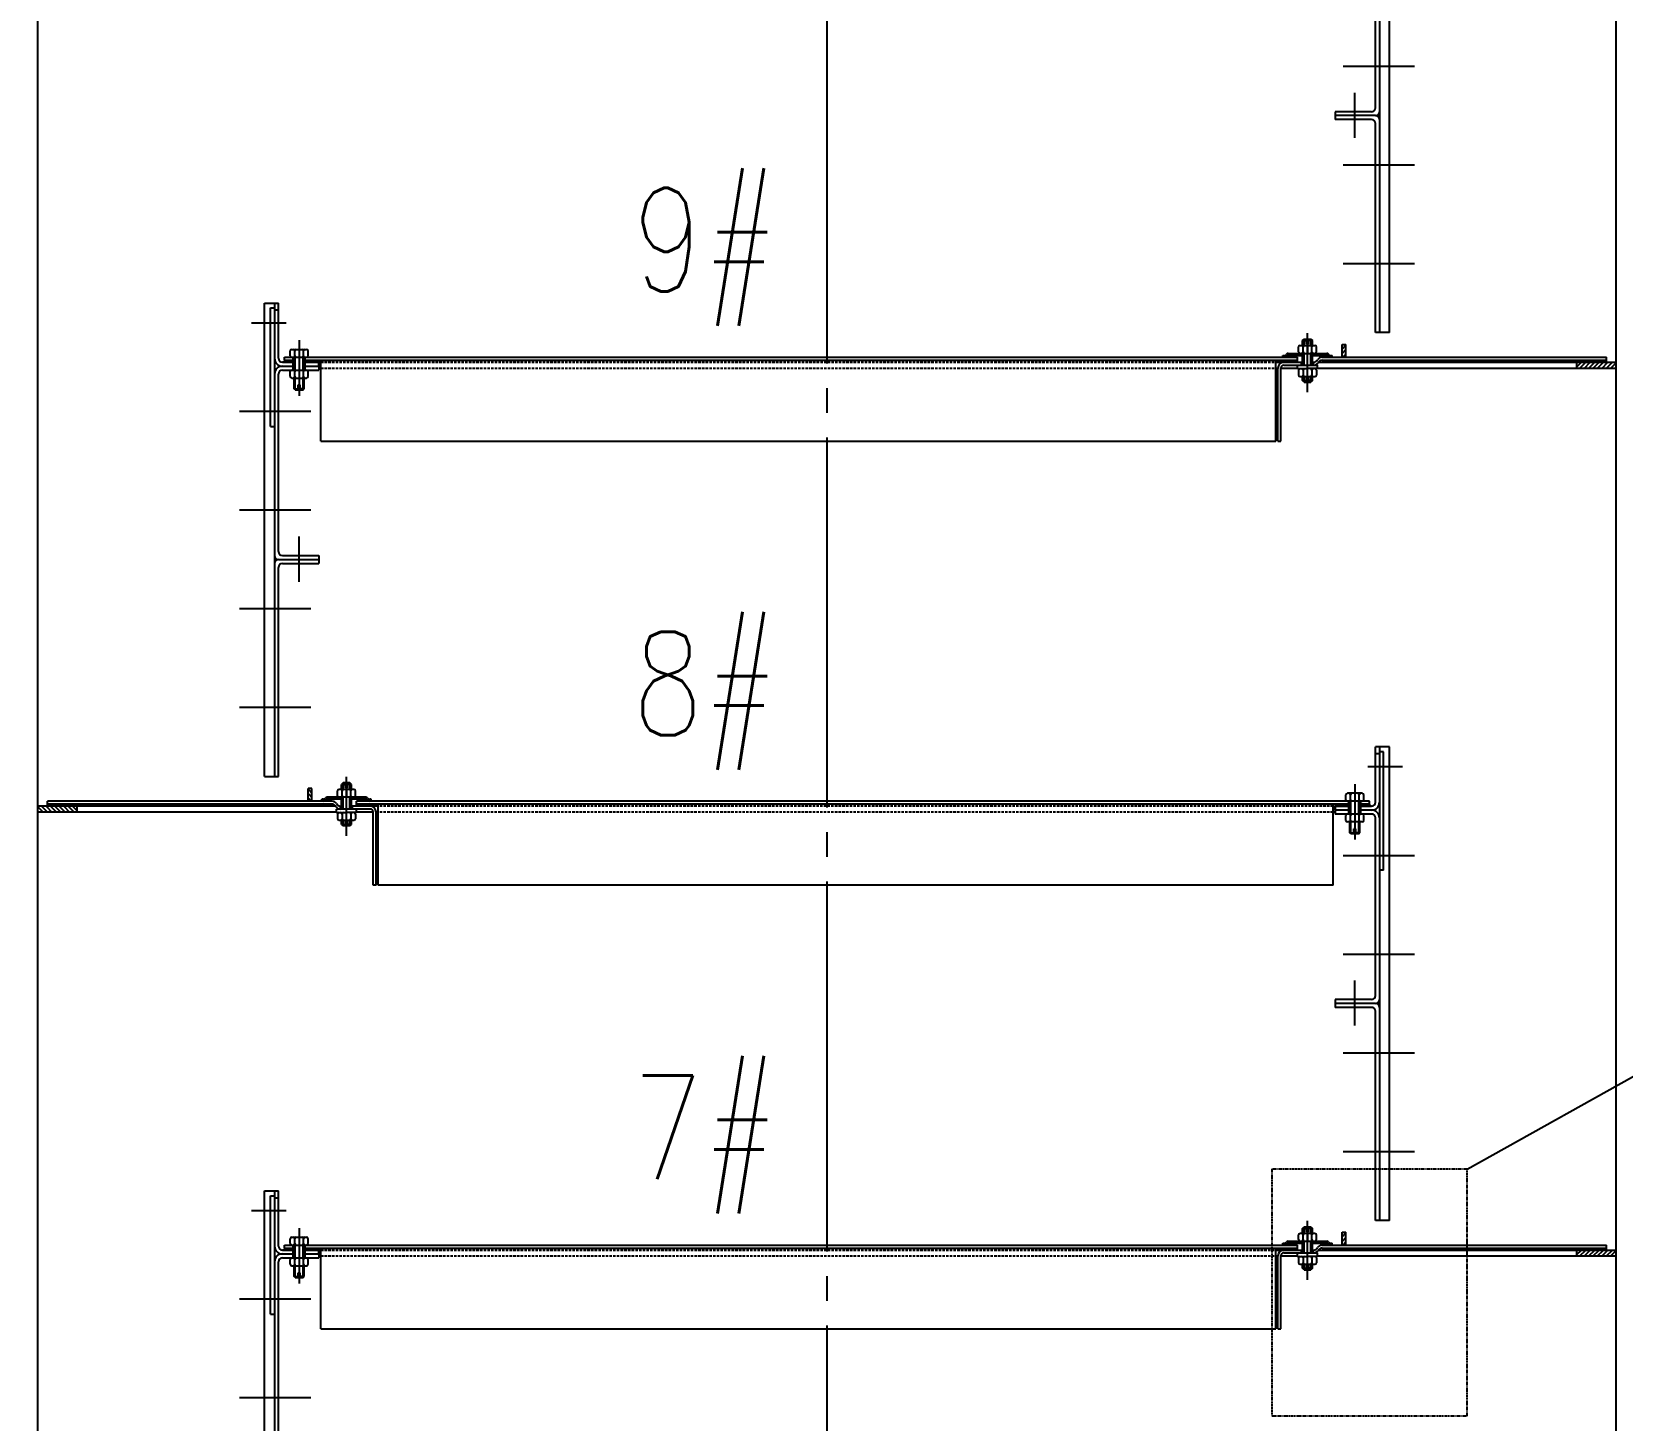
# Model space of a CAD drawing. Extents: x 16825 to 205982, y -10874 to 68273.
# Drawn here: x 164144 to 165756, y 39729 to 41136 of the extents above; entities that cross this region are included whole.
import ezdxf

# ---------------------------------------------------------------- set-up
doc = ezdxf.new("R2010")
doc.units = 0
doc.header["$LTSCALE"] = 5
doc.header["$MEASUREMENT"] = 0
for name, pattern in [('CENTER', [18, 15, -1, 1, -1]), ('DASHED', [0.75, 0.5, -0.25]), ('PHANTOM2', [1.25, 0.625, -0.125, 0.125, -0.125, 0.125, -0.125])]:
    doc.linetypes.add(name, pattern=pattern)
doc.layers.get('DEFPOINTS').update_dxf_attribs({"linetype": 'CONTINUOUS'})
for name, color, linetype in [('CEN', 6, 'CENTER'), ('DIM', 1, 'CONTINUOUS'), ('DIV', 5, 'PHANTOM2'), ('HAT', 8, 'CONTINUOUS'), ('HID', 5, 'DASHED'), ('THIN', 1, 'CONTINUOUS'), ('THINK', 2, 'CONTINUOUS'), ('THK', 2, 'CONTINUOUS'), ('THN', 4, 'CONTINUOUS')]:
    doc.layers.add(name, color=color, linetype=linetype)
doc.styles.get("Standard").update_dxf_attribs({"font": 'simplex', "width": 0.75, "bigfont": 'hzdx'})
doc.dimstyles.new('DIM3', dxfattribs={"dimscale": 0, "dimtxt": 3, "dimasz": 3, "dimexe": 1, "dimexo": 0, "dimgap": 1.5, "dimtad": 1, "dimdec": 4, "dimdsep": 46, "dimtxsty": 'Standard', "dimcen": 3, "dimclrd": 1, "dimclrt": 3, "dimadec": 0, "dimazin": 0, "dimtfac": 0.75, "dimtdec": 4, "dimtix": 1, "dimtmove": 0, "dimatfit": 0, "dimfxl": 0, "dimtolj": 1, "dimtzin": 0, "dimarcsym": 0})
pattern_1 = [(45, (164503.711, 37814.4804), (-2.245064, 2.245064), [])]
pattern_2 = [(135, (165397.0422, 38264.4804), (2.245064, 2.245064), [])]
pattern_3 = [(45, (164503.711, 38714.4804), (-2.245064, 2.245064), [])]

# ---------------------------------------------------------------- blocks, each defined once
blk = doc.blocks.new('*D91')
at = {"layer": 'DEFPOINTS', "color": 0}
for p in [(163106.3, 42156.4), (164262.8, 42156.4), (163690.8, 37206.4)]:
    blk.add_point(p, dxfattribs=at)
at = {"layer": 'DIM', "lineweight": -2}
for p, q in [((164262.8, 42156.4), (163074.3, 42156.4)), ((163690.8, 37206.4), (163074.3, 37206.4))]:
    blk.add_line(p, q, dxfattribs=at)
at = {"layer": 'DIM', "color": 1, "lineweight": -2}
blk.add_line((163106.3, 37302.4), (163106.3, 42060.4), dxfattribs=at)
at = {"layer": 'DIM', "color": 1}
for points in [[(163090.3, 42060.4), (163122.3, 42060.4), (163106.3, 42156.4)], [(163090.3, 37302.4), (163122.3, 37302.4), (163106.3, 37206.4)]]:
    blk.add_solid(points, dxfattribs=at)
at = {"layer": 'DIM', "color": 3, "insert": (163010.3, 39681.4), "char_height": 96, "attachment_point": 5, "rotation": 90}
blk.add_mtext('\\A1;11X450=4950', dxfattribs=at)

msp = doc.modelspace()

# ---------------------------------------------------------------- hatches: boundary and pattern name
at = {"layer": 'HAT'}
h = msp.add_hatch(dxfattribs=at)
h.set_pattern_fill('ANSI31', color=256, style=0)
h.set_pattern_definition(pattern_3)
h.paths.add_polyline_path([(165476.377, 40819.373), (165472.377, 40819.373), (165472.377, 40806.373), (165476.377, 40806.373)])
h = msp.add_hatch(dxfattribs=at)
h.set_pattern_fill('ANSI31', color=256, scale=0.5, style=0)
h.set_pattern_definition([(45, (164504.711, 39429.4574), (-1.122532, 1.122532), [])])
h.paths.add_polyline_path([(165431.377, 40808.373), (165431.377, 40810.373), (165417.877, 40810.373, 0.23606798), (165415.877, 40809.373, -0.23606798), (165413.877, 40808.373), (165412.377, 40808.373), (165412.377, 40806.373), (165413.877, 40806.373, 0.23606798), (165415.877, 40807.373, -0.23606798), (165417.877, 40808.373)])
h.paths.add_polyline_path([(165443.377, 40810.373), (165443.377, 40808.373), (165456.877, 40808.373, -0.23606798), (165458.877, 40807.373, 0.23606798), (165460.877, 40806.373), (165462.377, 40806.373), (165462.377, 40808.373), (165460.877, 40808.373, -0.23606798), (165458.877, 40809.373, 0.23606798), (165456.877, 40810.373)])
h = msp.add_hatch(dxfattribs=at)
h.set_pattern_fill('ANSI31', color=256, style=0)
h.set_pattern_definition(pattern_3)
h.paths.add_polyline_path([(165710.377, 40801.373), (165710.377, 40795.373), (165750.377, 40795.373), (165750.377, 40801.373)])
h = msp.add_hatch(dxfattribs=at)
h.set_pattern_fill('ANSI31', color=256, style=0)
h.set_pattern_definition(pattern_2)
h.paths.add_polyline_path([(164424.377, 40369.373), (164428.377, 40369.373), (164428.377, 40356.373), (164424.377, 40356.373)])
h = msp.add_hatch(dxfattribs=at)
h.set_pattern_fill('ANSI31', color=256, style=0)
h.set_pattern_definition(pattern_2)
h.paths.add_polyline_path([(164190.377, 40351.373), (164190.377, 40345.373), (164150.377, 40345.373), (164150.377, 40351.373)])
h = msp.add_hatch(dxfattribs=at)
h.set_pattern_fill('ANSI31', color=256, scale=0.5, style=0)
h.set_pattern_definition([(135, (165396.0422, 38979.4574), (1.122532, 1.122532), [])])
h.paths.add_polyline_path([(164469.377, 40358.373), (164469.377, 40360.373), (164482.877, 40360.373, -0.23606798), (164484.877, 40359.373, 0.23606798), (164486.877, 40358.373), (164488.377, 40358.373), (164488.377, 40356.373), (164486.877, 40356.373, -0.23606798), (164484.877, 40357.373, 0.23606798), (164482.877, 40358.373)])
h.paths.add_polyline_path([(164457.377, 40360.373), (164457.377, 40358.373), (164443.877, 40358.373, 0.23606798), (164441.877, 40357.373, -0.23606798), (164439.877, 40356.373), (164438.377, 40356.373), (164438.377, 40358.373), (164439.877, 40358.373, 0.23606798), (164441.877, 40359.373, -0.23606798), (164443.877, 40360.373)])
h = msp.add_hatch(dxfattribs=at)
h.set_pattern_fill('ANSI31', color=256, style=0)
h.set_pattern_definition(pattern_1)
h.paths.add_polyline_path([(165476.377, 39919.373), (165472.377, 39919.373), (165472.377, 39906.373), (165476.377, 39906.373)])
h = msp.add_hatch(dxfattribs=at)
h.set_pattern_fill('ANSI31', color=256, scale=0.5, style=0)
h.set_pattern_definition([(45, (164504.711, 38529.4574), (-1.122532, 1.122532), [])])
h.paths.add_polyline_path([(165431.377, 39908.373), (165431.377, 39910.373), (165417.877, 39910.373, 0.23606798), (165415.877, 39909.373, -0.23606798), (165413.877, 39908.373), (165412.377, 39908.373), (165412.377, 39906.373), (165413.877, 39906.373, 0.23606798), (165415.877, 39907.373, -0.23606798), (165417.877, 39908.373)])
h.paths.add_polyline_path([(165443.377, 39910.373), (165443.377, 39908.373), (165456.877, 39908.373, -0.23606798), (165458.877, 39907.373, 0.23606798), (165460.877, 39906.373), (165462.377, 39906.373), (165462.377, 39908.373), (165460.877, 39908.373, -0.23606798), (165458.877, 39909.373, 0.23606798), (165456.877, 39910.373)])
h = msp.add_hatch(dxfattribs=at)
h.set_pattern_fill('ANSI31', color=256, style=0)
h.set_pattern_definition(pattern_1)
h.paths.add_polyline_path([(165710.377, 39901.373), (165710.377, 39895.373), (165750.377, 39895.373), (165750.377, 39901.373)])

# ---------------------------------------------------------------- linework, layer by layer
at = {"layer": 'CEN', "ltscale": 5}
msp.add_line((164950.377, 28649.949), (164950.377, 65759.35), dxfattribs=at)
at = {"layer": 'CEN'}
for p, q in [((165473.433, 41101.373), (165545.744, 41101.373)), ((165485.377, 41028.868), (165485.377, 41074.584)), ((165473.433, 41001.373), (165545.744, 41001.373)), ((165473.433, 40901.373), (165545.744, 40901.373)), ((164367.078, 40841.373), (164402.123, 40841.373)), ((164415.377, 40823.632), (164415.377, 40767.398)), ((165437.377, 40771.182), (165437.377, 40830.95)), ((164427.32, 40751.373), (164355.01, 40751.373)), ((164427.32, 40651.373), (164355.01, 40651.373)), ((164415.377, 40578.868), (164415.377, 40624.584)), ((164427.32, 40551.373), (164355.01, 40551.373)), ((164427.32, 40451.373), (164355.01, 40451.373)), ((164463.377, 40321.182), (164463.377, 40380.95)), ((165533.676, 40391.373), (165498.63, 40391.373)), ((165485.377, 40373.632), (165485.377, 40317.398)), ((165473.433, 40301.373), (165545.744, 40301.373)), ((165473.433, 40201.373), (165545.744, 40201.373)), ((165485.377, 40128.868), (165485.377, 40174.584)), ((165473.433, 40101.373), (165545.744, 40101.373)), ((165473.433, 40001.373), (165545.744, 40001.373)), ((164367.078, 39941.373), (164402.123, 39941.373)), ((165437.377, 39871.182), (165437.377, 39930.95)), ((164415.377, 39923.632), (164415.377, 39867.398)), ((164427.32, 39851.373), (164355.01, 39851.373)), ((164427.32, 39751.373), (164355.01, 39751.373))]:
    msp.add_line(p, q, dxfattribs=at)
at = {"layer": 'DIV'}
msp.add_lwpolyline([(165401.343, 39733.096), (165599.187, 39733.096), (165599.187, 39983.397), (165401.343, 39983.397)], close=True, dxfattribs=at)
at = {"layer": 'HID'}
for p, q in [((164437.377, 40801.373), (165404.377, 40801.373)), ((164437.377, 40795.373), (165404.377, 40795.373)), ((165463.377, 40351.373), (164496.377, 40351.373)), ((165463.377, 40345.373), (164496.377, 40345.373)), ((164437.377, 39901.373), (165404.377, 39901.373)), ((164437.377, 39895.373), (165404.377, 39895.373))]:
    msp.add_line(p, q, dxfattribs=at)
at = {"layer": 'THIN'}
msp.add_line((165599.187, 39983.397), (166164.217, 40298.664), dxfattribs=at)
at = {"layer": 'THINK'}
for p, q in [((165750.377, 40795.373), (165750.377, 40801.373)), ((164150.377, 40345.373), (164150.377, 40351.373)), ((165750.377, 39895.373), (165750.377, 39901.373))]:
    msp.add_line(p, q, dxfattribs=at)
at = {"layer": 'THK'}
for p, q in [((164150.377, 36168.873), (164150.377, 55518.373)), ((165750.377, 37024.873), (165750.377, 41718.373)), ((165520.377, 40831.373), (165520.377, 41311.373)), ((165506.377, 41059.373), (165506.377, 41239.373)), ((165510.377, 41242.701), (165510.377, 40831.373)), ((165502.377, 41055.373), (165465.377, 41055.373)), ((165465.377, 41055.373), (165465.377, 41047.373)), ((165506.377, 41051.373), (165465.377, 41051.373)), ((165502.377, 41047.373), (165465.377, 41047.373)), ((165506.377, 40831.373), (165506.377, 41043.373)), ((164380.377, 40381.373), (164380.377, 40861.373)), ((164380.377, 40861.373), (164394.377, 40861.373)), ((164386.377, 40736.373), (164386.377, 40856.373)), ((164386.377, 40856.373), (164390.377, 40856.373)), ((164390.377, 40861.373), (164390.377, 40792.701)), ((164390.377, 40854.373), (164394.377, 40854.373)), ((164394.377, 40805.373), (164394.377, 40861.373)), ((165428.377, 40811.873), (165428.377, 40816.873)), ((165429.877, 40818.373), (165444.877, 40818.373)), ((165432.377, 40823.326), (165433.877, 40824.826)), ((165432.377, 40823.326), (165436.377, 40823.326)), ((165432.377, 40818.373), (165432.377, 40823.326)), ((165432.877, 40811.873), (165432.877, 40816.873)), ((165433.877, 40824.826), (165436.377, 40824.826)), ((165436.377, 40819.826), (165436.377, 40824.826)), ((165436.377, 40819.826), (165438.377, 40819.826)), ((165437.377, 40818.373), (165437.377, 40810.373)), ((165438.377, 40824.826), (165440.877, 40824.826)), ((165438.377, 40819.826), (165438.377, 40824.826)), ((165442.377, 40823.326), (165438.377, 40823.326)), ((165440.877, 40824.826), (165442.377, 40823.326)), ((165441.877, 40811.873), (165441.877, 40816.873)), ((165442.377, 40818.373), (165442.377, 40823.326)), ((165446.377, 40811.873), (165446.377, 40816.873)), ((165472.377, 40806.373), (165472.377, 40819.373)), ((165472.377, 40819.373), (165476.377, 40819.373)), ((165476.377, 40806.373), (165476.377, 40819.373)), ((165520.377, 40831.373), (165506.377, 40831.373)), ((164398.377, 40801.373), (164410.377, 40801.373)), ((164410.377, 40801.373), (164398.377, 40801.373)), ((164400.377, 40803.373), (164400.377, 40806.373)), ((164400.377, 40806.373), (165427.377, 40806.373)), ((164400.377, 40803.373), (164400.377, 40801.373)), ((164400.377, 40803.373), (164410.377, 40803.373)), ((164406.377, 40807.873), (164406.377, 40812.873)), ((164407.877, 40814.373), (164422.877, 40814.373)), ((164409.377, 40803.373), (164409.377, 40806.373)), ((164409.377, 40801.373), (164409.377, 40803.373)), ((164409.377, 40793.373), (164409.377, 40801.373)), ((164410.377, 40793.373), (164410.377, 40806.373)), ((164410.877, 40807.873), (164410.877, 40812.873)), ((164419.877, 40807.873), (164419.877, 40812.873)), ((164420.377, 40793.373), (164420.377, 40806.373)), ((164420.377, 40803.373), (165427.377, 40803.373)), ((164420.377, 40801.373), (164435.377, 40801.373)), ((164437.377, 40801.373), (164420.377, 40801.373)), ((164421.377, 40803.373), (164421.377, 40806.373)), ((164421.377, 40803.373), (164421.377, 40801.373)), ((164421.377, 40793.373), (164421.377, 40801.373)), ((164424.377, 40807.873), (164424.377, 40812.873)), ((164435.377, 40801.373), (164435.377, 40793.373)), ((164435.377, 40797.373), (164435.377, 40801.373)), ((164437.377, 40721.373), (164437.377, 40803.373)), ((165405.377, 40721.373), (165405.377, 40803.373)), ((165405.377, 40801.373), (165432.377, 40801.373)), ((165407.377, 40801.373), (165407.377, 40803.373)), ((165412.377, 40806.373), (165412.377, 40808.373)), ((165412.377, 40808.373), (165413.877, 40808.373)), ((165417.877, 40810.373), (165456.877, 40810.373)), ((165417.877, 40808.373), (165432.377, 40808.373)), ((165427.377, 40801.373), (165427.377, 40806.373)), ((165431.377, 40808.373), (165431.377, 40810.373)), ((165431.377, 40798.373), (165431.377, 40801.373)), ((165432.377, 40798.373), (165432.377, 40810.373)), ((165442.377, 40798.373), (165442.377, 40810.373)), ((165442.377, 40808.373), (165456.877, 40808.373)), ((165442.377, 40801.373), (165443.377, 40801.373)), ((165443.377, 40808.373), (165443.377, 40810.373)), ((165443.377, 40798.373), (165443.377, 40801.373)), ((165448.377, 40801.373), (165750.377, 40801.373)), ((165452.037, 40806.373), (165740.377, 40806.373)), ((165452.377, 40803.373), (165740.377, 40803.373)), ((165460.877, 40808.373), (165462.377, 40808.373)), ((165462.377, 40806.373), (165462.377, 40808.373)), ((165710.377, 40795.373), (165710.377, 40803.373)), ((165740.377, 40801.373), (165740.377, 40806.373)), ((164390.377, 40792.701), (164390.377, 40381.373)), ((164394.377, 40609.373), (164394.377, 40789.373)), ((164398.377, 40797.373), (164410.377, 40797.373)), ((164398.377, 40793.373), (164435.377, 40793.373)), ((164406.377, 40786.873), (164406.377, 40791.873)), ((164407.877, 40785.373), (164422.877, 40785.373)), ((164410.377, 40774.373), (164410.377, 40785.373)), ((164410.877, 40786.873), (164410.877, 40791.873)), ((164419.877, 40786.873), (164419.877, 40791.873)), ((164420.377, 40797.373), (164435.377, 40797.373)), ((164420.377, 40774.373), (164420.377, 40785.373)), ((164424.377, 40786.873), (164424.377, 40791.873)), ((164435.377, 40795.373), (164437.377, 40795.373)), ((165405.377, 40795.373), (165407.377, 40795.373)), ((165407.377, 40721.373), (165407.377, 40795.373)), ((165410.377, 40795.373), (165427.141, 40795.373)), ((165410.377, 40721.373), (165410.377, 40795.373)), ((165413.377, 40798.373), (165447.612, 40798.373)), ((165427.141, 40794.873), (165427.141, 40798.373)), ((165427.141, 40794.873), (165437.377, 40794.873)), ((165428.377, 40793.373), (165428.377, 40788.373)), ((165429.877, 40786.873), (165444.877, 40786.873)), ((165432.377, 40782.826), (165432.377, 40786.873)), ((165432.877, 40793.373), (165432.877, 40788.373)), ((165436.377, 40786.326), (165438.377, 40786.326)), ((165436.377, 40781.326), (165436.377, 40786.326)), ((165447.612, 40794.873), (165437.377, 40794.873)), ((165437.377, 40786.873), (165437.377, 40794.873)), ((165438.377, 40781.326), (165438.377, 40786.326)), ((165441.877, 40793.373), (165441.877, 40788.373)), ((165442.377, 40782.826), (165442.377, 40786.873)), ((165446.377, 40793.373), (165446.377, 40788.373)), ((165447.612, 40794.873), (165447.612, 40798.373)), ((165447.612, 40795.373), (165750.377, 40795.373)), ((164410.377, 40774.373), (164414.377, 40774.373)), ((164411.377, 40773.373), (164410.377, 40774.373)), ((164411.377, 40773.373), (164414.377, 40773.373)), ((164414.377, 40778.373), (164416.377, 40778.373)), ((164414.377, 40773.373), (164414.377, 40778.373)), ((164416.377, 40773.373), (164416.377, 40778.373)), ((164420.377, 40774.373), (164416.377, 40774.373)), ((164416.377, 40773.373), (164419.377, 40773.373)), ((164419.377, 40773.373), (164420.377, 40774.373)), ((165432.377, 40782.826), (165436.377, 40782.826)), ((165433.877, 40781.326), (165432.377, 40782.826)), ((165433.877, 40781.326), (165436.377, 40781.326)), ((165442.377, 40782.826), (165438.377, 40782.826)), ((165438.377, 40781.326), (165440.877, 40781.326)), ((165442.377, 40782.826), (165440.877, 40781.326)), ((164386.377, 40736.373), (164390.377, 40736.373)), ((164437.377, 40721.373), (165405.377, 40721.373)), ((165407.377, 40721.373), (165410.377, 40721.373)), ((164394.377, 40601.373), (164435.377, 40601.373)), ((164394.377, 40381.373), (164394.377, 40593.373)), ((164398.377, 40605.373), (164435.377, 40605.373)), ((164398.377, 40597.373), (164435.377, 40597.373)), ((164435.377, 40605.373), (164435.377, 40597.373)), ((165506.377, 40355.373), (165506.377, 40411.373)), ((165520.377, 40411.373), (165506.377, 40411.373)), ((165510.377, 40404.373), (165506.377, 40404.373)), ((165510.377, 40411.373), (165510.377, 40342.701)), ((165514.377, 40406.373), (165510.377, 40406.373)), ((165514.377, 40286.373), (165514.377, 40406.373)), ((165520.377, 39931.373), (165520.377, 40411.373)), ((164380.377, 40381.373), (164394.377, 40381.373)), ((164428.377, 40369.373), (164424.377, 40369.373)), ((164424.377, 40356.373), (164424.377, 40369.373)), ((164428.377, 40356.373), (164428.377, 40369.373)), ((164454.377, 40361.873), (164454.377, 40366.873)), ((164470.877, 40368.373), (164455.877, 40368.373)), ((164459.877, 40374.826), (164458.377, 40373.326)), ((164458.377, 40373.326), (164462.377, 40373.326)), ((164458.377, 40368.373), (164458.377, 40373.326)), ((164458.877, 40361.873), (164458.877, 40366.873)), ((164462.377, 40374.826), (164459.877, 40374.826)), ((164462.377, 40369.826), (164462.377, 40374.826)), ((164464.377, 40369.826), (164462.377, 40369.826)), ((164463.377, 40368.373), (164463.377, 40360.373)), ((164464.377, 40369.826), (164464.377, 40374.826)), ((164466.877, 40374.826), (164464.377, 40374.826)), ((164468.377, 40373.326), (164464.377, 40373.326)), ((164468.377, 40373.326), (164466.877, 40374.826)), ((164467.877, 40361.873), (164467.877, 40366.873)), ((164468.377, 40368.373), (164468.377, 40373.326)), ((164472.377, 40361.873), (164472.377, 40366.873)), ((164452.377, 40351.373), (164150.377, 40351.373)), ((164448.716, 40356.373), (164160.377, 40356.373)), ((164160.377, 40351.373), (164160.377, 40356.373)), ((164448.377, 40353.373), (164160.377, 40353.373)), ((164190.377, 40345.373), (164190.377, 40353.373)), ((164439.877, 40358.373), (164438.377, 40358.373)), ((164438.377, 40356.373), (164438.377, 40358.373)), ((164482.877, 40360.373), (164443.877, 40360.373)), ((164458.377, 40358.373), (164443.877, 40358.373)), ((164487.377, 40348.373), (164453.141, 40348.373)), ((164453.141, 40344.873), (164453.141, 40348.373)), ((164457.377, 40358.373), (164457.377, 40360.373)), ((164458.377, 40351.373), (164457.377, 40351.373)), ((164457.377, 40348.373), (164457.377, 40351.373)), ((164458.377, 40348.373), (164458.377, 40360.373)), ((164468.377, 40348.373), (164468.377, 40360.373)), ((164482.877, 40358.373), (164468.377, 40358.373)), ((164495.377, 40351.373), (164468.377, 40351.373)), ((164469.377, 40358.373), (164469.377, 40360.373)), ((164469.377, 40348.373), (164469.377, 40351.373)), ((165500.377, 40356.373), (164473.377, 40356.373)), ((164473.377, 40351.373), (164473.377, 40356.373)), ((165480.377, 40353.373), (164473.377, 40353.373)), ((164473.612, 40344.873), (164473.612, 40348.373)), ((164488.377, 40358.373), (164486.877, 40358.373)), ((164488.377, 40356.373), (164488.377, 40358.373)), ((164493.377, 40351.373), (164493.377, 40353.373)), ((164495.377, 40271.373), (164495.377, 40353.373)), ((165463.377, 40271.373), (165463.377, 40353.373)), ((165463.377, 40351.373), (165480.377, 40351.373)), ((165465.377, 40351.373), (165465.377, 40343.373)), ((165480.377, 40351.373), (165465.377, 40351.373)), ((165465.377, 40347.373), (165465.377, 40351.373)), ((165476.377, 40357.873), (165476.377, 40362.873)), ((165492.877, 40364.373), (165477.877, 40364.373)), ((165479.377, 40353.373), (165479.377, 40356.373)), ((165479.377, 40353.373), (165479.377, 40351.373)), ((165479.377, 40343.373), (165479.377, 40351.373)), ((165480.377, 40343.373), (165480.377, 40356.373)), ((165480.877, 40357.873), (165480.877, 40362.873)), ((165489.877, 40357.873), (165489.877, 40362.873)), ((165490.377, 40343.373), (165490.377, 40356.373)), ((165500.377, 40353.373), (165490.377, 40353.373)), ((165502.377, 40351.373), (165490.377, 40351.373)), ((165490.377, 40351.373), (165502.377, 40351.373)), ((165491.377, 40353.373), (165491.377, 40356.373)), ((165491.377, 40351.373), (165491.377, 40353.373)), ((165491.377, 40343.373), (165491.377, 40351.373)), ((165494.377, 40357.873), (165494.377, 40362.873)), ((165500.377, 40353.373), (165500.377, 40356.373)), ((165500.377, 40353.373), (165500.377, 40351.373)), ((164453.141, 40345.373), (164150.377, 40345.373)), ((164453.141, 40344.873), (164463.377, 40344.873)), ((164454.377, 40343.373), (164454.377, 40338.373)), ((164470.877, 40336.873), (164455.877, 40336.873)), ((164458.377, 40332.826), (164458.377, 40336.873)), ((164458.377, 40332.826), (164462.377, 40332.826)), ((164458.377, 40332.826), (164459.877, 40331.326)), ((164458.877, 40343.373), (164458.877, 40338.373)), ((164464.377, 40336.326), (164462.377, 40336.326)), ((164462.377, 40331.326), (164462.377, 40336.326)), ((164473.612, 40344.873), (164463.377, 40344.873)), ((164463.377, 40336.873), (164463.377, 40344.873)), ((164464.377, 40331.326), (164464.377, 40336.326)), ((164468.377, 40332.826), (164464.377, 40332.826)), ((164466.877, 40331.326), (164468.377, 40332.826)), ((164467.877, 40343.373), (164467.877, 40338.373)), ((164468.377, 40332.826), (164468.377, 40336.873)), ((164472.377, 40343.373), (164472.377, 40338.373)), ((164490.377, 40345.373), (164473.612, 40345.373)), ((164490.377, 40271.373), (164490.377, 40345.373)), ((164495.377, 40345.373), (164493.377, 40345.373)), ((164493.377, 40271.373), (164493.377, 40345.373)), ((165465.377, 40345.373), (165463.377, 40345.373)), ((165480.377, 40347.373), (165465.377, 40347.373)), ((165502.377, 40343.373), (165465.377, 40343.373)), ((165476.377, 40336.873), (165476.377, 40341.873)), ((165492.877, 40335.373), (165477.877, 40335.373)), ((165480.377, 40324.373), (165480.377, 40335.373)), ((165480.877, 40336.873), (165480.877, 40341.873)), ((165489.877, 40336.873), (165489.877, 40341.873)), ((165502.377, 40347.373), (165490.377, 40347.373)), ((165490.377, 40324.373), (165490.377, 40335.373)), ((165494.377, 40336.873), (165494.377, 40341.873)), ((165506.377, 40159.373), (165506.377, 40339.373)), ((165510.377, 40342.701), (165510.377, 39931.373)), ((164462.377, 40331.326), (164459.877, 40331.326)), ((164466.877, 40331.326), (164464.377, 40331.326)), ((165480.377, 40324.373), (165484.377, 40324.373)), ((165481.377, 40323.373), (165480.377, 40324.373)), ((165484.377, 40323.373), (165481.377, 40323.373)), ((165486.377, 40328.373), (165484.377, 40328.373)), ((165484.377, 40323.373), (165484.377, 40328.373)), ((165486.377, 40323.373), (165486.377, 40328.373)), ((165490.377, 40324.373), (165486.377, 40324.373)), ((165489.377, 40323.373), (165486.377, 40323.373)), ((165489.377, 40323.373), (165490.377, 40324.373)), ((165514.377, 40286.373), (165510.377, 40286.373)), ((164493.377, 40271.373), (164490.377, 40271.373)), ((165463.377, 40271.373), (164495.377, 40271.373)), ((165502.377, 40155.373), (165465.377, 40155.373)), ((165465.377, 40155.373), (165465.377, 40147.373)), ((165506.377, 40151.373), (165465.377, 40151.373)), ((165502.377, 40147.373), (165465.377, 40147.373)), ((165506.377, 39931.373), (165506.377, 40143.373)), ((164380.377, 39961.373), (164394.377, 39961.373)), ((164380.377, 39481.373), (164380.377, 39961.373)), ((164386.377, 39956.373), (164390.377, 39956.373)), ((164386.377, 39836.373), (164386.377, 39956.373)), ((164390.377, 39961.373), (164390.377, 39892.701)), ((164390.377, 39954.373), (164394.377, 39954.373)), ((164394.377, 39905.373), (164394.377, 39961.373)), ((165520.377, 39931.373), (165506.377, 39931.373)), ((164407.877, 39914.373), (164422.877, 39914.373)), ((165428.377, 39911.873), (165428.377, 39916.873)), ((165429.877, 39918.373), (165444.877, 39918.373)), ((165432.377, 39923.326), (165433.877, 39924.826)), ((165432.377, 39923.326), (165436.377, 39923.326)), ((165432.377, 39918.373), (165432.377, 39923.326)), ((165432.877, 39911.873), (165432.877, 39916.873)), ((165433.877, 39924.826), (165436.377, 39924.826)), ((165436.377, 39919.826), (165436.377, 39924.826)), ((165436.377, 39919.826), (165438.377, 39919.826)), ((165437.377, 39918.373), (165437.377, 39910.373)), ((165438.377, 39924.826), (165440.877, 39924.826)), ((165438.377, 39919.826), (165438.377, 39924.826)), ((165442.377, 39923.326), (165438.377, 39923.326)), ((165440.877, 39924.826), (165442.377, 39923.326)), ((165441.877, 39911.873), (165441.877, 39916.873)), ((165442.377, 39918.373), (165442.377, 39923.326)), ((165446.377, 39911.873), (165446.377, 39916.873)), ((165472.377, 39906.373), (165472.377, 39919.373)), ((165472.377, 39919.373), (165476.377, 39919.373)), ((165476.377, 39906.373), (165476.377, 39919.373)), ((164398.377, 39901.373), (164410.377, 39901.373)), ((164410.377, 39901.373), (164398.377, 39901.373)), ((164398.377, 39897.373), (164410.377, 39897.373)), ((164400.377, 39906.373), (165427.377, 39906.373)), ((164400.377, 39903.373), (164400.377, 39906.373)), ((164400.377, 39903.373), (164400.377, 39901.373)), ((164400.377, 39903.373), (164410.377, 39903.373)), ((164406.377, 39907.873), (164406.377, 39912.873)), ((164409.377, 39903.373), (164409.377, 39906.373)), ((164409.377, 39901.373), (164409.377, 39903.373)), ((164409.377, 39893.373), (164409.377, 39901.373)), ((164410.377, 39893.373), (164410.377, 39906.373)), ((164410.877, 39907.873), (164410.877, 39912.873)), ((164419.877, 39907.873), (164419.877, 39912.873)), ((164420.377, 39893.373), (164420.377, 39906.373)), ((164420.377, 39903.373), (165427.377, 39903.373)), ((164420.377, 39901.373), (164435.377, 39901.373)), ((164437.377, 39901.373), (164420.377, 39901.373)), ((164420.377, 39897.373), (164435.377, 39897.373)), ((164421.377, 39903.373), (164421.377, 39906.373)), ((164421.377, 39903.373), (164421.377, 39901.373)), ((164421.377, 39893.373), (164421.377, 39901.373)), ((164424.377, 39907.873), (164424.377, 39912.873)), ((164435.377, 39901.373), (164435.377, 39893.373)), ((164435.377, 39897.373), (164435.377, 39901.373)), ((164437.377, 39821.373), (164437.377, 39903.373)), ((165405.377, 39821.373), (165405.377, 39903.373)), ((165405.377, 39901.373), (165432.377, 39901.373)), ((165407.377, 39901.373), (165407.377, 39903.373)), ((165412.377, 39906.373), (165412.377, 39908.373)), ((165412.377, 39908.373), (165413.877, 39908.373)), ((165413.377, 39898.373), (165447.612, 39898.373)), ((165417.877, 39910.373), (165456.877, 39910.373)), ((165417.877, 39908.373), (165432.377, 39908.373)), ((165427.141, 39894.873), (165427.141, 39898.373)), ((165427.377, 39901.373), (165427.377, 39906.373)), ((165431.377, 39908.373), (165431.377, 39910.373)), ((165431.377, 39898.373), (165431.377, 39901.373)), ((165432.377, 39898.373), (165432.377, 39910.373)), ((165442.377, 39898.373), (165442.377, 39910.373)), ((165442.377, 39908.373), (165456.877, 39908.373)), ((165442.377, 39901.373), (165443.377, 39901.373)), ((165443.377, 39908.373), (165443.377, 39910.373)), ((165443.377, 39898.373), (165443.377, 39901.373)), ((165447.612, 39894.873), (165447.612, 39898.373)), ((165448.377, 39901.373), (165750.377, 39901.373)), ((165452.037, 39906.373), (165740.377, 39906.373)), ((165452.377, 39903.373), (165740.377, 39903.373)), ((165460.877, 39908.373), (165462.377, 39908.373)), ((165462.377, 39906.373), (165462.377, 39908.373)), ((165710.377, 39895.373), (165710.377, 39903.373)), ((165740.377, 39901.373), (165740.377, 39906.373)), ((164390.377, 39892.701), (164390.377, 39481.373)), ((164394.377, 39709.373), (164394.377, 39889.373)), ((164398.377, 39893.373), (164435.377, 39893.373)), ((164406.377, 39886.873), (164406.377, 39891.873)), ((164407.877, 39885.373), (164422.877, 39885.373)), ((164410.377, 39874.373), (164410.377, 39885.373)), ((164410.877, 39886.873), (164410.877, 39891.873)), ((164419.877, 39886.873), (164419.877, 39891.873)), ((164420.377, 39874.373), (164420.377, 39885.373)), ((164424.377, 39886.873), (164424.377, 39891.873)), ((164435.377, 39895.373), (164437.377, 39895.373)), ((165405.377, 39895.373), (165407.377, 39895.373)), ((165407.377, 39821.373), (165407.377, 39895.373)), ((165410.377, 39895.373), (165427.141, 39895.373)), ((165410.377, 39821.373), (165410.377, 39895.373)), ((165427.141, 39894.873), (165437.377, 39894.873)), ((165428.377, 39893.373), (165428.377, 39888.373)), ((165429.877, 39886.873), (165444.877, 39886.873)), ((165432.377, 39882.826), (165432.377, 39886.873)), ((165432.377, 39882.826), (165436.377, 39882.826)), ((165433.877, 39881.326), (165432.377, 39882.826)), ((165432.877, 39893.373), (165432.877, 39888.373)), ((165433.877, 39881.326), (165436.377, 39881.326)), ((165436.377, 39886.326), (165438.377, 39886.326)), ((165436.377, 39881.326), (165436.377, 39886.326)), ((165447.612, 39894.873), (165437.377, 39894.873)), ((165437.377, 39886.873), (165437.377, 39894.873)), ((165438.377, 39881.326), (165438.377, 39886.326)), ((165442.377, 39882.826), (165438.377, 39882.826)), ((165438.377, 39881.326), (165440.877, 39881.326)), ((165442.377, 39882.826), (165440.877, 39881.326)), ((165441.877, 39893.373), (165441.877, 39888.373)), ((165442.377, 39882.826), (165442.377, 39886.873)), ((165446.377, 39893.373), (165446.377, 39888.373)), ((165447.612, 39895.373), (165750.377, 39895.373)), ((164410.377, 39874.373), (164414.377, 39874.373)), ((164411.377, 39873.373), (164410.377, 39874.373)), ((164411.377, 39873.373), (164414.377, 39873.373)), ((164414.377, 39878.373), (164416.377, 39878.373)), ((164414.377, 39873.373), (164414.377, 39878.373)), ((164416.377, 39873.373), (164416.377, 39878.373)), ((164420.377, 39874.373), (164416.377, 39874.373)), ((164416.377, 39873.373), (164419.377, 39873.373)), ((164419.377, 39873.373), (164420.377, 39874.373)), ((164386.377, 39836.373), (164390.377, 39836.373)), ((164437.377, 39821.373), (165405.377, 39821.373)), ((165407.377, 39821.373), (165410.377, 39821.373))]:
    msp.add_line(p, q, dxfattribs=at)
for centre, radius, start, end in [((165502.377, 41059.373), 4, 270, 0), ((165502.377, 41043.373), 4, 0, 90), ((165506.377, 41055.373), 4, 270, 0), ((165506.377, 41047.373), 4, 0, 90), ((165429.877, 40816.873), 1.5, 90, 180), ((165431.377, 40816.873), 1.5, 0, 90), ((165434.377, 40816.873), 1.5, 90, 180), ((165440.377, 40816.873), 1.5, 0, 90), ((165443.377, 40816.873), 1.5, 90, 180), ((165444.877, 40816.873), 1.5, 0, 90), ((164398.377, 40805.373), 8, 180, 270), ((164398.377, 40805.373), 4, 180, 270), ((164407.877, 40812.873), 1.5, 90, 180), ((164407.877, 40807.873), 1.5, 180, 270), ((164409.377, 40812.873), 1.5, 0, 90), ((164409.377, 40807.873), 1.5, 270, 0), ((164412.377, 40812.873), 1.5, 90, 180), ((164412.377, 40807.873), 1.5, 180, 270), ((164418.377, 40812.873), 1.5, 0, 90), ((164418.377, 40807.873), 1.5, 270, 0), ((164421.377, 40812.873), 1.5, 90, 180), ((164421.377, 40807.873), 1.5, 180, 270), ((164422.877, 40812.873), 1.5, 0, 90), ((164422.877, 40807.873), 1.5, 270, 0), ((165413.377, 40795.373), 6, 90, 180), ((165413.877, 40810.873), 2.5, 270, 323.130102), ((165413.877, 40808.873), 2.5, 270, 323.130102), ((165417.877, 40807.873), 2.5, 90, 143.130102), ((165417.877, 40805.873), 2.5, 90, 143.130102), ((165429.877, 40811.873), 1.5, 180, 270), ((165431.377, 40811.873), 1.5, 270, 0), ((165434.377, 40811.873), 1.5, 180, 270), ((165440.377, 40811.873), 1.5, 270, 0), ((165443.377, 40811.873), 1.5, 180, 270), ((165443.377, 40806.373), 5, 270, 330), ((165443.716, 40803.373), 5, 270, 330), ((165444.877, 40811.873), 1.5, 270, 0), ((165452.037, 40801.373), 5, 90, 150), ((165452.377, 40798.373), 5, 90, 150), ((165456.877, 40807.873), 2.5, 36.869898, 90), ((165456.877, 40805.873), 2.5, 36.869898, 90), ((165460.877, 40810.873), 2.5, 216.869898, 270), ((165460.877, 40808.873), 2.5, 216.869898, 270), ((164398.377, 40789.373), 8, 90, 180), ((164398.377, 40789.373), 4, 90, 180), ((164407.877, 40791.873), 1.5, 90, 180), ((164407.877, 40786.873), 1.5, 180, 270), ((164409.377, 40791.873), 1.5, 0, 90), ((164409.377, 40786.873), 1.5, 270, 0), ((164412.377, 40791.873), 1.5, 90, 180), ((164412.377, 40786.873), 1.5, 180, 270), ((164418.377, 40791.873), 1.5, 0, 90), ((164418.377, 40786.873), 1.5, 270, 0), ((164421.377, 40791.873), 1.5, 90, 180), ((164421.377, 40786.873), 1.5, 180, 270), ((164422.877, 40791.873), 1.5, 0, 90), ((164422.877, 40786.873), 1.5, 270, 0), ((165413.377, 40795.373), 3, 90, 180), ((165429.877, 40793.373), 1.5, 90, 180), ((165429.877, 40788.373), 1.5, 180, 270), ((165431.377, 40793.373), 1.5, 0, 90), ((165431.377, 40788.373), 1.5, 270, 0), ((165434.377, 40793.373), 1.5, 90, 180), ((165434.377, 40788.373), 1.5, 180, 270), ((165440.377, 40793.373), 1.5, 0, 90), ((165440.377, 40788.373), 1.5, 270, 0), ((165443.377, 40793.373), 1.5, 90, 180), ((165443.377, 40788.373), 1.5, 180, 270), ((165444.877, 40793.373), 1.5, 0, 90), ((165444.877, 40788.373), 1.5, 270, 0), ((164398.377, 40609.373), 4, 180, 270), ((164394.377, 40605.373), 4, 180, 270), ((164394.377, 40597.373), 4, 90, 180), ((164398.377, 40593.373), 4, 90, 180), ((164455.877, 40366.873), 1.5, 90, 180), ((164457.377, 40366.873), 1.5, 0, 90), ((164460.377, 40366.873), 1.5, 90, 180), ((164466.377, 40366.873), 1.5, 0, 90), ((164469.377, 40366.873), 1.5, 90, 180), ((164470.877, 40366.873), 1.5, 0, 90), ((164439.877, 40360.873), 2.5, 270, 323.130102), ((164439.877, 40358.873), 2.5, 270, 323.130102), ((164443.877, 40357.873), 2.5, 90, 143.130102), ((164443.877, 40355.873), 2.5, 90, 143.130102), ((164448.377, 40348.373), 5, 30, 90), ((164448.716, 40351.373), 5, 30, 90), ((164457.037, 40353.373), 5, 210, 270), ((164457.377, 40356.373), 5, 210, 270), ((164455.877, 40361.873), 1.5, 180, 270), ((164457.377, 40361.873), 1.5, 270, 0), ((164460.377, 40361.873), 1.5, 180, 270), ((164466.377, 40361.873), 1.5, 270, 0), ((164469.377, 40361.873), 1.5, 180, 270), ((164470.877, 40361.873), 1.5, 270, 0), ((164482.877, 40357.873), 2.5, 36.869898, 90), ((164482.877, 40355.873), 2.5, 36.869898, 90), ((164486.877, 40360.873), 2.5, 216.869898, 270), ((164486.877, 40358.873), 2.5, 216.869898, 270), ((164487.377, 40345.373), 6, 0, 90), ((164487.377, 40345.373), 3, 0, 90), ((165477.877, 40362.873), 1.5, 90, 180), ((165477.877, 40357.873), 1.5, 180, 270), ((165479.377, 40362.873), 1.5, 0, 90), ((165479.377, 40357.873), 1.5, 270, 0), ((165482.377, 40362.873), 1.5, 90, 180), ((165482.377, 40357.873), 1.5, 180, 270), ((165488.377, 40362.873), 1.5, 0, 90), ((165488.377, 40357.873), 1.5, 270, 0), ((165491.377, 40362.873), 1.5, 90, 180), ((165491.377, 40357.873), 1.5, 180, 270), ((165492.877, 40362.873), 1.5, 0, 90), ((165492.877, 40357.873), 1.5, 270, 0), ((165502.377, 40355.373), 8, 270, 0), ((165502.377, 40355.373), 4, 270, 0), ((164455.877, 40343.373), 1.5, 90, 180), ((164455.877, 40338.373), 1.5, 180, 270), ((164457.377, 40343.373), 1.5, 0, 90), ((164457.377, 40338.373), 1.5, 270, 0), ((164460.377, 40343.373), 1.5, 90, 180), ((164460.377, 40338.373), 1.5, 180, 270), ((164466.377, 40343.373), 1.5, 0, 90), ((164466.377, 40338.373), 1.5, 270, 0), ((164469.377, 40343.373), 1.5, 90, 180), ((164469.377, 40338.373), 1.5, 180, 270), ((164470.877, 40343.373), 1.5, 0, 90), ((164470.877, 40338.373), 1.5, 270, 0), ((165477.877, 40341.873), 1.5, 90, 180), ((165477.877, 40336.873), 1.5, 180, 270), ((165479.377, 40341.873), 1.5, 0, 90), ((165479.377, 40336.873), 1.5, 270, 0), ((165482.377, 40341.873), 1.5, 90, 180), ((165482.377, 40336.873), 1.5, 180, 270), ((165488.377, 40341.873), 1.5, 0, 90), ((165488.377, 40336.873), 1.5, 270, 0), ((165491.377, 40341.873), 1.5, 90, 180), ((165491.377, 40336.873), 1.5, 180, 270), ((165492.877, 40341.873), 1.5, 0, 90), ((165492.877, 40336.873), 1.5, 270, 0), ((165502.377, 40339.373), 8, 0, 90), ((165502.377, 40339.373), 4, 0, 90), ((165502.377, 40159.373), 4, 270, 0), ((165506.377, 40155.373), 4, 270, 0), ((165502.377, 40143.373), 4, 0, 90), ((165506.377, 40147.373), 4, 0, 90), ((164407.877, 39912.873), 1.5, 90, 180), ((164409.377, 39912.873), 1.5, 0, 90), ((164412.377, 39912.873), 1.5, 90, 180), ((164418.377, 39912.873), 1.5, 0, 90), ((164421.377, 39912.873), 1.5, 90, 180), ((164422.877, 39912.873), 1.5, 0, 90), ((165429.877, 39916.873), 1.5, 90, 180), ((165431.377, 39916.873), 1.5, 0, 90), ((165434.377, 39916.873), 1.5, 90, 180), ((165440.377, 39916.873), 1.5, 0, 90), ((165443.377, 39916.873), 1.5, 90, 180), ((165444.877, 39916.873), 1.5, 0, 90), ((164398.377, 39905.373), 8, 180, 270), ((164398.377, 39889.373), 8, 90, 180), ((164398.377, 39905.373), 4, 180, 270), ((164407.877, 39907.873), 1.5, 180, 270), ((164409.377, 39907.873), 1.5, 270, 0), ((164412.377, 39907.873), 1.5, 180, 270), ((164418.377, 39907.873), 1.5, 270, 0), ((164421.377, 39907.873), 1.5, 180, 270), ((164422.877, 39907.873), 1.5, 270, 0), ((165413.377, 39895.373), 6, 90, 180), ((165413.377, 39895.373), 3, 90, 180), ((165413.877, 39910.873), 2.5, 270, 323.130102), ((165413.877, 39908.873), 2.5, 270, 323.130102), ((165417.877, 39907.873), 2.5, 90, 143.130102), ((165417.877, 39905.873), 2.5, 90, 143.130102), ((165429.877, 39911.873), 1.5, 180, 270), ((165431.377, 39911.873), 1.5, 270, 0), ((165434.377, 39911.873), 1.5, 180, 270), ((165440.377, 39911.873), 1.5, 270, 0), ((165443.377, 39911.873), 1.5, 180, 270), ((165443.377, 39906.373), 5, 270, 330), ((165443.716, 39903.373), 5, 270, 330), ((165444.877, 39911.873), 1.5, 270, 0), ((165452.037, 39901.373), 5, 90, 150), ((165452.377, 39898.373), 5, 90, 150), ((165456.877, 39907.873), 2.5, 36.869898, 90), ((165456.877, 39905.873), 2.5, 36.869898, 90), ((165460.877, 39910.873), 2.5, 216.869898, 270), ((165460.877, 39908.873), 2.5, 216.869898, 270), ((164398.377, 39889.373), 4, 90, 180), ((164407.877, 39891.873), 1.5, 90, 180), ((164407.877, 39886.873), 1.5, 180, 270), ((164409.377, 39891.873), 1.5, 0, 90), ((164409.377, 39886.873), 1.5, 270, 0), ((164412.377, 39891.873), 1.5, 90, 180), ((164412.377, 39886.873), 1.5, 180, 270), ((164418.377, 39891.873), 1.5, 0, 90), ((164418.377, 39886.873), 1.5, 270, 0), ((164421.377, 39891.873), 1.5, 90, 180), ((164421.377, 39886.873), 1.5, 180, 270), ((164422.877, 39891.873), 1.5, 0, 90), ((164422.877, 39886.873), 1.5, 270, 0), ((165429.877, 39893.373), 1.5, 90, 180), ((165429.877, 39888.373), 1.5, 180, 270), ((165431.377, 39893.373), 1.5, 0, 90), ((165431.377, 39888.373), 1.5, 270, 0), ((165434.377, 39893.373), 1.5, 90, 180), ((165434.377, 39888.373), 1.5, 180, 270), ((165440.377, 39893.373), 1.5, 0, 90), ((165440.377, 39888.373), 1.5, 270, 0), ((165443.377, 39893.373), 1.5, 90, 180), ((165443.377, 39888.373), 1.5, 180, 270), ((165444.877, 39893.373), 1.5, 0, 90), ((165444.877, 39888.373), 1.5, 270, 0)]:
    msp.add_arc(centre, radius, start, end, dxfattribs=at)
at = {"layer": 'THN'}
for p, q in [((165433.877, 40818.373), (165433.877, 40824.826)), ((165440.877, 40818.373), (165440.877, 40824.826)), ((164411.377, 40793.373), (164411.377, 40806.373)), ((164419.377, 40793.373), (164419.377, 40806.373)), ((165433.877, 40798.373), (165433.877, 40810.373)), ((165440.877, 40798.373), (165440.877, 40810.373)), ((164411.377, 40773.373), (164411.377, 40785.373)), ((164419.377, 40773.373), (164419.377, 40785.373)), ((165433.877, 40781.326), (165433.877, 40786.873)), ((165440.877, 40781.326), (165440.877, 40786.873)), ((164459.877, 40368.373), (164459.877, 40374.826)), ((164466.877, 40368.373), (164466.877, 40374.826)), ((164459.877, 40348.373), (164459.877, 40360.373)), ((164466.877, 40348.373), (164466.877, 40360.373)), ((165481.377, 40343.373), (165481.377, 40356.373)), ((165489.377, 40343.373), (165489.377, 40356.373)), ((164459.877, 40331.326), (164459.877, 40336.873)), ((164466.877, 40331.326), (164466.877, 40336.873)), ((165481.377, 40323.373), (165481.377, 40335.373)), ((165489.377, 40323.373), (165489.377, 40335.373)), ((165433.877, 39918.373), (165433.877, 39924.826)), ((165440.877, 39918.373), (165440.877, 39924.826)), ((164411.377, 39893.373), (164411.377, 39906.373)), ((164419.377, 39893.373), (164419.377, 39906.373)), ((165433.877, 39898.373), (165433.877, 39910.373)), ((165440.877, 39898.373), (165440.877, 39910.373)), ((164411.377, 39873.373), (164411.377, 39885.373)), ((164419.377, 39873.373), (164419.377, 39885.373)), ((165433.877, 39881.326), (165433.877, 39886.873)), ((165440.877, 39881.326), (165440.877, 39886.873))]:
    msp.add_line(p, q, dxfattribs=at)

# ---------------------------------------------------------------- texts
at = {"layer": 'THK', "width": 0.8}
for s, p in [('9#', (164753.067, 40873.222)), ('8#', (164753.067, 40423.222)), ('7#', (164753.067, 39973.222))]:
    msp.add_text(s, height=105, dxfattribs=at).set_placement(p)

# ---------------------------------------------------------------- dimensions: what is measured, and where the dimension line sits
at = {"layer": 'DIM'}
dim = msp.add_linear_dim(base=(163106.334, 42156.373), p1=(163690.844, 37206.373), p2=(164262.849, 42156.373), angle=90, text='11X450=<>', dimstyle='DIM3', override={"dimscale": 32, "dimdec": 2, "dimclre": 256, "dimtdec": 2}, dxfattribs=at)
dim.commit()
dim.dimension.update_dxf_attribs({"geometry": '*D91', "text_midpoint": (163010.334, 39681.373)})

doc.saveas('drawing.dxf')
